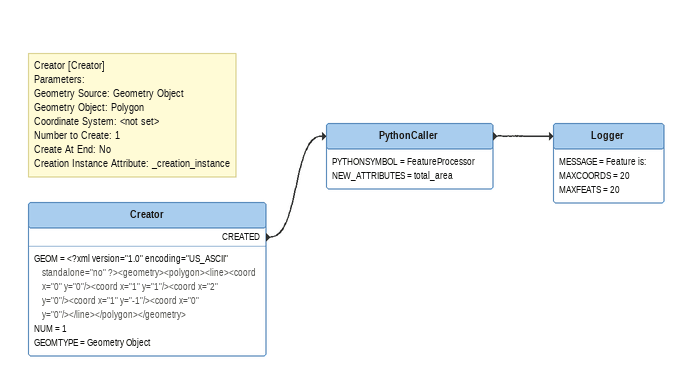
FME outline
Note: Creator [Creator] / Parameters: / Geometry Source: Geometry Object / Geometry Object: Polygon / Coordinate System: <not set> / Number to Create: 1 / Create At End: No / Creation Instance Attribute: _creation_instance
Creator
    GEOM = <?xml version="1.0" encoding="US_ASCII" standalone="no" ?><geometry><polygon><line><coord x="0" y="0"/><coord x="1" y="1"/><coord x="2" y="0"/><coord x="1" y="-1"/><coord x="0" y="0"/></line></polygon></geometry>
    NUM = 1
    GEOMTYPE = Geometry Object
    CREATED -> PythonCaller
PythonCaller
    PYTHONSYMBOL = FeatureProcessor
    NEW_ATTRIBUTES = total_area
    -> Logger
Logger
    MESSAGE = Feature is:
    MAXCOORDS = 20
    MAXFEATS = 20
